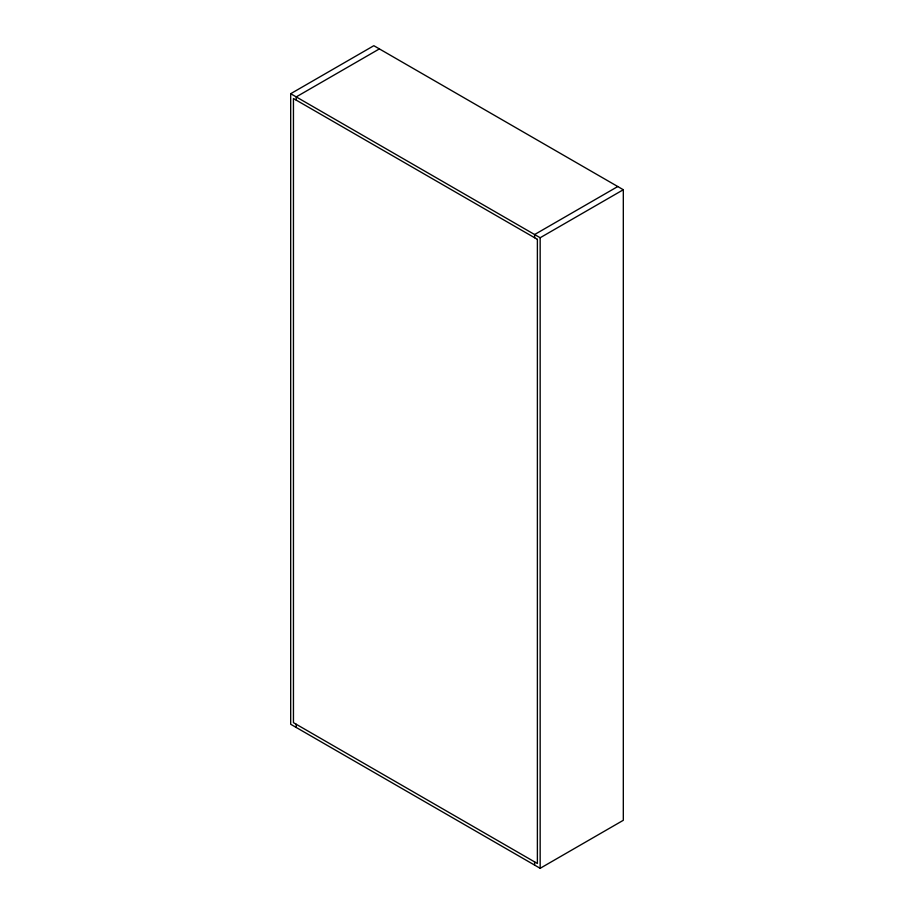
<?xml version="1.0" encoding="UTF-8"?>
<svg xmlns="http://www.w3.org/2000/svg" width="914" height="914" viewBox="0 0 914 914"><rect width="100%" height="100%" fill="white"/><g stroke="black" fill="none" stroke-linecap="round" stroke-linejoin="round"><path stroke-width="1.37" d="M290.686 93.708L373.837 45.7L623.314 189.735L623.314 820.292L540.163 868.3L290.686 724.265L290.686 93.708L540.163 237.743L623.314 189.735M379.39 48.899L296.227 96.907L296.227 100.117M617.773 186.536L534.61 234.544L534.61 237.743M540.163 237.743L540.163 868.3M534.61 861.902L534.61 865.101M296.227 724.265L296.227 727.464M537.386 239.342L293.451 98.518L293.451 722.666L537.386 863.501L537.386 239.342"/></g></svg>
